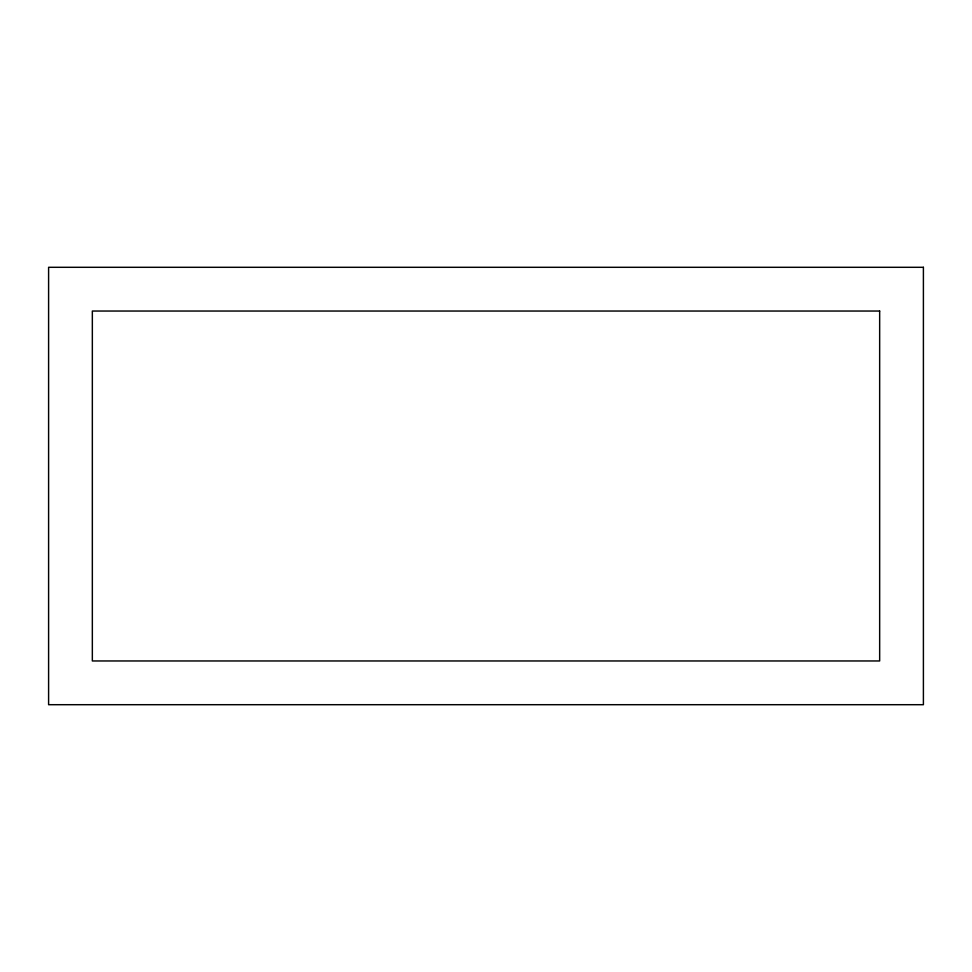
<?xml version="1.0" encoding="UTF-8"?>
<svg xmlns="http://www.w3.org/2000/svg" width="972" height="972" viewBox="0 0 972 972"><rect width="100%" height="100%" fill="white"/><g stroke="black" fill="none" stroke-linecap="round" stroke-linejoin="round"><path stroke-width="1.46" d="M923.4 267.3L48.6 267.3L48.6 704.7L923.4 704.7L923.4 267.3M879.66 311.04L92.34 311.04L92.34 660.96L879.66 660.96L879.66 311.04"/></g></svg>
